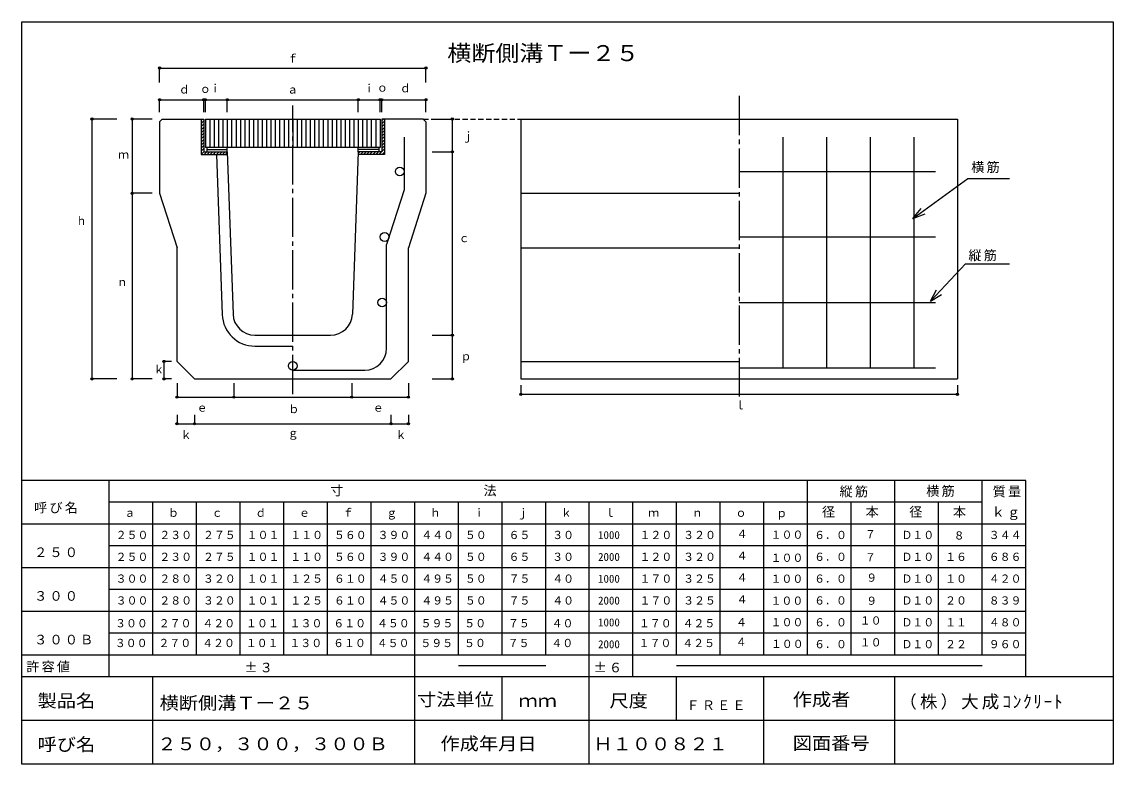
# Model space of a CAD drawing. Units: millimetres, scale not verified. Extents: x -1285 to 1215, y -900 to 800.
import ezdxf
from ezdxf.enums import TextEntityAlignment as Align

# ---------------------------------------------------------------- set-up
doc = ezdxf.new("R2010")
doc.units = ezdxf.units.MM
doc.header["$LTSCALE"] = 10
doc.header["$PDMODE"] = 32
doc.header["$PDSIZE"] = 5
doc.linetypes.add('CHAIN2', pattern=[12, 9, -1, 1, -1])
doc.linetypes.add('DASHED1', pattern=[1.8, 1.2, -0.6])
doc.layers.add('0-0', color=4, linetype='Continuous')
doc.styles.add('ＭＳ ゴシック', font='')
doc.styles.get('ＭＳ ゴシック').set_extended_font_data('MS Gothic')

msp = doc.modelspace()

# ---------------------------------------------------------------- linework, layer by layer
at = {"layer": '0-0', "color": 2}
for p, q in [((-1285, 800), (1215, 800)), ((1215, 800), (1215, -900)), ((-409.38, 535.62), (-409.38, 415.1)), ((458.11, 535.62), (458.11, 7.3)), ((558.11, 535.62), (558.11, 7.3)), ((658.11, 535.62), (658.11, 7.3)), ((758.11, 535.62), (758.11, 7.3)), ((358.11, 457.3), (808.11, 457.3)), ((-409.38, 415.1), (-449.38, 290.1)), ((358.11, 307.3), (808.11, 307.3)), ((-449.38, 52.3), (-449.38, 290.1)), ((358.11, 157.3), (808.11, 157.3)), ((-664.38, 2.3), (-499.38, 2.3)), ((358.11, 7.3), (808.11, 7.3)), ((1215, -700), (-1285, -700)), ((-985, -900), (-985, -700)), ((-385, -900), (-385, -700)), ((-185, -800), (-185, -700)), ((15, -900), (15, -700)), ((215, -800), (215, -700)), ((415, -900), (415, -700)), ((715, -900), (715, -700)), ((1215, -800), (-1285, -800))]:
    msp.add_line(p, q, dxfattribs=at)
at = {"layer": '0-0'}
for p, q in [((-969.38, 694.09), (-359.38, 694.09)), ((-969.38, 661.43), (-969.38, 694.09)), ((-359.38, 661.43), (-359.38, 694.09)), ((-969.38, 621.52), (-868.38, 621.52)), ((-969.38, 593.36), (-969.38, 621.52)), ((-359.38, 593.36), (-359.38, 621.52)), ((-1124.46, 577.3), (-1124.46, -17.7)), ((-1067.12, 577.3), (-1124.46, 577.3)), ((-1032.11, 577.3), (-1032.11, 407.3)), ((-986.35, 577.3), (-1032.11, 577.3)), ((-344.69, 577.3), (-298.82, 577.3)), ((-298.82, 577.3), (-298.82, 502.3)), ((-959.53, 22.3), (-959.53, -17.7)), ((-942.18, 22.3), (-959.53, 22.3)), ((-1067.12, -17.7), (-1124.46, -17.7)), ((-986.35, -17.7), (-1032.11, -17.7)), ((-942.18, -17.7), (-959.53, -17.7)), ((-344.69, -17.7), (-298.82, -17.7)), ((-929.38, -27.68), (-929.38, -59.61)), ((-799.38, -27.68), (-799.38, -59.61)), ((-399.38, -27.68), (-399.38, -59.61)), ((-141.89, -32.44), (-141.89, -52.95)), ((858.11, -32.44), (858.11, -52.95)), ((-929.38, -59.61), (-799.38, -59.61)), ((-799.38, -59.61), (-529.38, -59.61)), ((-141.89, -52.95), (858.11, -52.95)), ((-929.38, -99.94), (-929.38, -120.45)), ((-399.38, -99.94), (-399.38, -120.45)), ((-929.38, -120.45), (-889.38, -120.45))]:
    msp.add_line(p, q, dxfattribs=at)
at = {"layer": '0-0', "color": 7, "linetype": 'CHAIN2'}
for p, q in [((358.11, 630.19), (358.11, -57.84)), ((-664.38, -52.72), (-664.38, 608.15))]:
    msp.add_line(p, q, dxfattribs=at)
at = {"layer": '0-0', "color": 7}
for p, q in [((-963.38, 577.3), (-868.38, 577.3)), ((-874.38, 577.3), (-868.38, 577.3)), ((-874.38, 576.77), (-873.86, 577.3)), ((-874.38, 577.3), (-874.38, 496.3)), ((-874.38, 574.28), (-871.37, 577.3)), ((-868.38, 577.3), (-868.38, 502.3)), ((-864.38, 577.3), (-464.38, 577.3)), ((-864.38, 577.3), (-864.38, 512.3)), ((-854.38, 577.3), (-854.38, 512.3)), ((-844.38, 577.3), (-844.38, 512.3)), ((-834.38, 577.3), (-834.38, 512.3)), ((-824.38, 577.3), (-824.38, 512.3)), ((-814.38, 577.3), (-814.38, 512.3)), ((-804.38, 577.3), (-804.38, 512.3)), ((-794.38, 577.3), (-794.38, 512.3)), ((-784.38, 577.3), (-784.38, 512.3)), ((-774.38, 577.3), (-774.38, 512.3)), ((-764.38, 577.3), (-764.38, 512.3)), ((-754.38, 577.3), (-754.38, 512.3)), ((-744.38, 577.3), (-744.38, 512.3)), ((-734.38, 577.3), (-734.38, 512.3)), ((-724.38, 577.3), (-724.38, 512.3)), ((-714.38, 577.3), (-714.38, 512.3)), ((-704.38, 577.3), (-704.38, 512.3)), ((-694.38, 577.3), (-694.38, 512.3)), ((-684.38, 577.3), (-684.38, 512.3)), ((-674.38, 577.3), (-674.38, 512.3)), ((-664.38, 577.3), (-664.38, 512.3)), ((-654.38, 577.3), (-654.38, 512.3)), ((-644.38, 577.3), (-644.38, 512.3)), ((-634.38, 577.3), (-634.38, 512.3)), ((-624.38, 577.3), (-624.38, 512.3)), ((-614.38, 577.3), (-614.38, 512.3)), ((-604.38, 577.3), (-604.38, 512.3)), ((-594.38, 577.3), (-594.38, 512.3)), ((-584.38, 577.3), (-584.38, 512.3)), ((-574.38, 577.3), (-574.38, 512.3)), ((-564.38, 577.3), (-564.38, 512.3)), ((-554.38, 577.3), (-554.38, 512.3)), ((-544.38, 577.3), (-544.38, 512.3)), ((-534.38, 577.3), (-534.38, 512.3)), ((-524.38, 577.3), (-524.38, 512.3)), ((-514.38, 577.3), (-514.38, 512.3)), ((-504.38, 577.3), (-504.38, 512.3)), ((-494.38, 577.3), (-494.38, 512.3)), ((-484.38, 577.3), (-484.38, 512.3)), ((-474.38, 577.3), (-474.38, 512.3)), ((-464.38, 577.3), (-464.38, 512.3)), ((-460.38, 573.58), (-456.67, 577.3)), ((-365.38, 577.3), (-460.38, 577.3)), ((-454.38, 577.3), (-454.38, 496.3)), ((-141.89, 577.3), (-141.89, -17.7)), ((-141.89, 577.3), (858.11, 577.3)), ((858.11, 577.3), (858.11, -17.7)), ((-874.38, 567.21), (-868.38, 573.21)), ((-874.38, 560.14), (-868.38, 566.14)), ((-874.38, 553.07), (-868.38, 559.07)), ((-874.38, 546), (-868.38, 552)), ((-460.38, 566.51), (-454.38, 572.51)), ((-460.38, 559.44), (-454.38, 565.44)), ((-460.38, 552.37), (-454.38, 558.37)), ((-460.38, 545.3), (-454.38, 551.3)), ((-874.38, 538.92), (-868.38, 544.92)), ((-874.38, 531.85), (-868.38, 537.85)), ((-874.38, 524.78), (-868.38, 530.78)), ((-460.38, 538.23), (-454.38, 544.23)), ((-460.38, 531.16), (-454.38, 537.15)), ((-460.38, 524.08), (-454.38, 530.08)), ((-874.38, 517.71), (-868.38, 523.71)), ((-874.38, 510.64), (-868.38, 516.64)), ((-874.38, 503.57), (-868.38, 509.57)), ((-874.38, 496.5), (-868.38, 502.5)), ((-868.38, 502.3), (-814.38, 502.3)), ((-867.51, 496.3), (-861.51, 502.3)), ((-464.38, 512.3), (-864.38, 512.3)), ((-861.38, 512.3), (-861.38, 502.3)), ((-861.38, 507.3), (-814.38, 507.3)), ((-860.44, 496.3), (-854.44, 502.3)), ((-853.37, 496.3), (-847.37, 502.3)), ((-846.3, 496.3), (-840.3, 502.3)), ((-839.23, 496.3), (-833.23, 502.3)), ((-832.16, 496.3), (-826.16, 502.3)), ((-825.09, 496.3), (-819.09, 502.3)), ((-818.01, 496.3), (-814.3, 500.01)), ((-814.38, 502.3), (-814.38, 512.3)), ((-814.38, 502.3), (-801.1, 130.51)), ((-514.38, 502.3), (-527.66, 130.51)), ((-514.53, 498.22), (-510.45, 502.3)), ((-514.38, 502.3), (-514.38, 512.3)), ((-467.38, 507.3), (-514.38, 507.3)), ((-509.38, 496.3), (-503.38, 502.3)), ((-502.31, 496.3), (-496.31, 502.3)), ((-495.24, 496.3), (-489.24, 502.3)), ((-488.17, 496.3), (-482.17, 502.3)), ((-481.1, 496.3), (-475.1, 502.3)), ((-474.03, 496.3), (-468.03, 502.3)), ((-467.38, 512.3), (-467.38, 502.3)), ((-466.96, 496.3), (-460.96, 502.3)), ((-460.38, 517.01), (-454.38, 523.01)), ((-460.38, 509.94), (-454.38, 515.94)), ((-460.38, 502.87), (-454.38, 508.87)), ((-459.88, 496.3), (-454.38, 501.8)), ((-874.38, 496.3), (-814.17, 496.3)), ((-839.18, 496.3), (-826.09, 129.62)), ((-454.38, 496.3), (-514.6, 496.3)), ((756.16, 349.25), (882.3, 440.98)), ((882.3, 440.98), (977.22, 440.98)), ((-969.38, 407.3), (-929.38, 282.3)), ((-359.38, 407.3), (-399.38, 282.3)), ((-141.89, 407.3), (358.11, 407.3)), ((756.16, 349.25), (775.03, 372.57)), ((756.16, 349.25), (784.16, 360.01)), ((-929.38, 22.3), (-929.38, 282.3)), ((-399.38, 22.3), (-399.38, 282.3)), ((-141.89, 282.3), (358.11, 282.3)), ((796.29, 160.04), (876.56, 246.04)), ((876.56, 246.04), (977.22, 246.04)), ((796.29, 160.04), (810.39, 186.52)), ((796.29, 160.04), (821.74, 175.93)), ((-751.14, 82.3), (-577.63, 82.3)), ((-751.14, 57.3), (-664.38, 57.3)), ((-929.38, 22.3), (-889.38, -17.7)), ((-439.38, -17.7), (-399.38, 22.3)), ((-141.89, 22.3), (358.11, 22.3)), ((-889.38, -17.7), (-439.38, -17.7)), ((-141.89, -17.7), (858.11, -17.7)), ((-1085, -700), (-1085, -250)), ((515, -650), (515, -250)), ((715, -650), (715, -250)), ((915, -650), (915, -250)), ((915, -300), (-1085, -300)), ((-985, -650), (-985, -300)), ((-885, -650), (-885, -300)), ((-785, -650), (-785, -300)), ((-685, -650), (-685, -300)), ((-585, -650), (-585, -300)), ((-485, -650), (-485, -300)), ((-385, -700), (-385, -300)), ((-285, -650), (-285, -300)), ((-185, -650), (-185, -300)), ((-85, -650), (-85, -300)), ((15, -700), (15, -300)), ((115, -700), (115, -300)), ((215, -650), (215, -300)), ((315, -650), (315, -300)), ((415, -650), (415, -300)), ((615, -650), (615, -300)), ((815, -650), (815, -300)), ((1015, -350), (-1285, -350)), ((1015, -400), (-1085, -400)), ((1015, -450), (-1285, -450)), ((1015, -500), (-1085, -500)), ((1015, -550), (-1285, -550)), ((1015, -600), (-1085, -600)), ((1015, -650), (-1285, -650)), ((-85, -675), (-285, -675)), ((915, -675), (215, -675))]:
    msp.add_line(p, q, dxfattribs=at)
at = {"layer": '0-0', "color": 7, "linetype": 'DASHED1'}
msp.add_line((-365.38, 577.3), (-141.89, 577.3), dxfattribs=at)
at = {"layer": '0-0', "color": 2}
msp.add_lwpolyline([(1215, -900), (-1285, -900), (-1285, 800)], dxfattribs=at)
at = {"layer": '0-0'}
for points in [[(-868.38, 593.36), (-868.38, 621.52), (-864.38, 621.52)], [(-864.38, 593.36), (-864.38, 621.52), (-814.38, 621.52)], [(-814.38, 593.36), (-814.38, 621.52), (-514.38, 621.52)], [(-514.38, 593.36), (-514.38, 621.52), (-464.38, 621.52)], [(-464.38, 593.36), (-464.38, 621.52), (-460.38, 621.52)], [(-460.38, 593.36), (-460.38, 621.52), (-359.38, 621.52)], [(-344.69, 502.3), (-298.82, 502.3), (-298.82, 82.3)], [(-986.35, 407.3), (-1032.11, 407.3), (-1032.11, -17.7)], [(-344.69, 82.3), (-298.82, 82.3), (-298.82, -17.7)], [(-529.38, -27.68), (-529.38, -59.61), (-399.38, -59.61)], [(-889.38, -99.94), (-889.38, -120.45), (-439.38, -120.45)], [(-439.38, -99.94), (-439.38, -120.45), (-399.38, -120.45)]]:
    msp.add_lwpolyline(points, dxfattribs=at)
at = {"layer": '0-0', "color": 7}
for points in [[(-963.38, 577.3), (-969.38, 571.3), (-969.38, 407.3)], [(-460.38, 577.3), (-460.38, 502.3), (-514.38, 502.3)], [(-365.38, 577.3), (-359.38, 571.3), (-359.38, 407.3)], [(1015, -700), (1015, -250), (-1285, -250)]]:
    msp.add_lwpolyline(points, dxfattribs=at)
at = {"layer": '0-0', "color": 2}
for centre in [(-419.38, 457.3), (-453.88, 307.3), (-459.38, 157.3), (-664.38, 12.3)]:
    msp.add_circle(centre, 10, dxfattribs=at)
at = {"layer": '0-0', "color": 7}
for centre, radius, start, end in [((-751.14, 132.3), 75, 182.04541, 270), ((-751.14, 132.3), 50, 182.04541, 270), ((-577.63, 132.3), 50, 270, 357.95459)]:
    msp.add_arc(centre, radius, start, end, dxfattribs=at)
at = {"layer": '0-0', "color": 2}
msp.add_arc((-499.38, 52.3), 50, 270, 0, dxfattribs=at)
at = {"layer": '0-0'}
for p in [(-969.38, 694.09), (-359.38, 694.09), (-969.38, 621.52), (-868.38, 621.52), (-864.38, 621.52), (-814.38, 621.52), (-514.38, 621.52), (-464.38, 621.52), (-460.38, 621.52), (-359.38, 621.52), (-1124.46, 577.3), (-1032.11, 577.3), (-298.82, 577.3), (-298.82, 502.3), (-1032.11, 407.3), (-298.82, 82.3), (-959.53, 22.3), (-1124.46, -17.7), (-1032.11, -17.7), (-959.53, -17.7), (-298.82, -17.7), (-929.38, -59.61), (-799.38, -59.61), (-529.38, -59.61), (-399.38, -59.61), (-141.89, -52.95), (858.11, -52.95), (-929.38, -120.45), (-889.38, -120.45), (-439.38, -120.45), (-399.38, -120.45)]:
    msp.add_point(p, dxfattribs=at)

# ---------------------------------------------------------------- texts
at = {"layer": '0-0', "color": 3, "style": 'ＭＳ ゴシック', "width": 1.1}
msp.add_text('横断側溝Ｔー２５', height=36.66, dxfattribs=at).set_placement((-310.29, 699), align=Align.BOTTOM_LEFT)
at = {"layer": '0-0', "style": 'ＭＳ ゴシック'}
for s, p in [('ｆ', (-677.29, 701.2)), ('ｄ', (-925.49, 630.28)), ('ｏ', (-877.27, 631.7)), ('ｉ', (-854.55, 632.89)), ('ｉ', (-501.9, 632.89)), ('ｏ', (-471.63, 634.54)), ('ｄ', (-419.15, 633.12)), ('ａ', (-677.24, 630.19)), ('ｊ', (-275.9, 523.91)), ('ｍ', (-1064.48, 481.36)), ('ｈ', (-1160.93, 329.6)), ('ｃ', (-284.41, 289.89)), ('ｎ', (-1067.32, 189.19)), ('ｐ', (-279.97, 19.25)), ('ｋ', (-983.64, -10.8)), ('ｌ', (348.15, -93.06)), ('ｅ', (-884.41, -98.26)), ('ｂ', (-674.37, -101.62)), ('ｅ', (-481.13, -98.26)), ('ｋ', (-921.23, -160.55)), ('ｇ', (-675.87, -156.3)), ('ｋ', (-429.08, -160.55)), ('ａ', (-1050.07, -339.07)), ('ｂ', (-950.07, -339.07)), ('ｃ', (-850.07, -339.07)), ('ｄ', (-750.07, -339.07)), ('ｅ', (-650.07, -339.07)), ('ｆ', (-550.07, -339.07)), ('ｇ', (-450.07, -339.07)), ('ｈ', (-350.07, -339.07)), ('ｉ', (-250.07, -339.07)), ('ｊ', (-150.07, -339.07)), ('ｋ', (-50.07, -339.07)), ('ｌ', (49.93, -339.07)), ('ｍ', (149.93, -339.07)), ('ｎ', (249.93, -339.07)), ('ｏ', (349.93, -339.07)), ('ｐ', (443.21, -339.92)), ('２５０', (-1070, -390)), ('２３０', (-970, -390)), ('２７５', (-870, -390)), ('１０１', (-770, -390)), ('１１０', (-670, -390)), ('５６０', (-570, -390)), ('３９０', (-470, -390)), ('４４０', (-370, -390)), ('５０', (-270, -390)), ('６５', (-170, -390)), ('３０', (-70, -390)), ('1000', (35, -390)), ('１２０', (130, -390)), ('３２０', (230, -390)), ('４', (352.29, -387.41)), ('１００', (430.31, -389.32)), ('６．０', (530, -390)), ('７', (646.22, -388.38)), ('Ｄ１０', (730, -390)), ('８', (849.59, -391.08)), ('３４４', (930, -390)), ('２５０', (-1070, -440)), ('２３０', (-970, -440)), ('２７５', (-870, -440)), ('１０１', (-770, -440)), ('１１０', (-670, -440)), ('５６０', (-570, -440)), ('３９０', (-470, -440)), ('４４０', (-370, -440)), ('５０', (-270, -440)), ('６５', (-170, -440)), ('３０', (-70, -440)), ('2000', (35, -440)), ('１２０', (130, -440)), ('３２０', (230, -440)), ('４', (352.29, -437.41)), ('１００', (430.31, -442.16)), ('６．０', (530, -440)), ('７', (646.22, -441.23)), ('Ｄ１０', (730, -440)), ('１６', (830, -440)), ('６８６', (930, -440)), ('３００', (-1070, -490)), ('２８０', (-970, -490)), ('３２０', (-870, -490)), ('１０１', (-770, -490)), ('１２５', (-670, -490)), ('６１０', (-570, -490)), ('４５０', (-470, -490)), ('４９５', (-370, -490)), ('５０', (-270, -490)), ('７５', (-170, -490)), ('４０', (-70, -490)), ('1000', (35, -490)), ('１７０', (130, -490)), ('３２５', (230, -490)), ('４', (352.29, -487.41)), ('１００', (430.1, -490.22)), ('６．０', (530, -490)), ('９', (649.36, -487.79)), ('Ｄ１０', (730, -490)), ('１０', (830, -490)), ('４２０', (930, -490)), ('３００', (-1070, -540)), ('２８０', (-970, -540)), ('３２０', (-870, -540)), ('１０１', (-770, -540)), ('１２５', (-670, -540)), ('６１０', (-570, -540)), ('４５０', (-470, -540)), ('４９５', (-370, -540)), ('５０', (-270, -540)), ('７５', (-170, -540)), ('４０', (-70, -540)), ('2000', (35, -540)), ('１７０', (130, -540)), ('３２５', (230, -540)), ('４', (352.29, -537.41)), ('１００', (430.1, -540.46)), ('６．０', (530, -540)), ('９', (649.36, -540.64)), ('Ｄ１０', (730, -540)), ('２０', (830, -540)), ('８３９', (930, -540)), ('３００', (-1071.4, -592.12)), ('２７０', (-971.4, -592.12)), ('４２０', (-871.4, -592.12)), ('１０１', (-771.4, -592.12)), ('１３０', (-671.4, -592.12)), ('６１０', (-571.4, -592.12)), ('４５０', (-471.4, -592.12)), ('５９５', (-371.4, -592.12)), ('５０', (-271.4, -592.12)), ('７５', (-171.4, -592.12)), ('４０', (-71.4, -592.12)), ('1000', (35, -590)), ('１７０', (128.6, -592.12)), ('４２５', (228.6, -592.12)), ('４', (350.89, -589.53)), ('１００', (430.37, -589.73)), ('６．０', (530, -590)), ('１０', (634.46, -585.89)), ('Ｄ１０', (730, -590)), ('１１', (830, -590)), ('４８０', (930, -590)), ('３００', (-1071.95, -637.39)), ('２７０', (-971.95, -637.39)), ('４２０', (-871.95, -637.39)), ('１０１', (-771.95, -637.39)), ('１３０', (-671.95, -637.39)), ('６１０', (-571.95, -637.39)), ('４５０', (-471.95, -637.39)), ('５９５', (-371.95, -637.39)), ('５０', (-271.95, -637.39)), ('７５', (-171.95, -637.39)), ('４０', (-71.95, -637.39)), ('2000', (35, -640)), ('１７０', (128.05, -637.39)), ('４２５', (228.05, -637.39)), ('４', (350.34, -634.8)), ('１００', (430.86, -639.44)), ('６．０', (530, -640)), ('１０', (634.46, -635.89)), ('Ｄ１０', (730, -640)), ('２２', (830, -640)), ('９６０', (930, -640))]:
    msp.add_text(s, height=18.33, dxfattribs=at).set_placement(p, align=Align.BOTTOM_LEFT)
at = {"layer": '0-0', "color": 7, "style": 'ＭＳ ゴシック'}
for s, p in [('径', (547.88, -339.92)), ('本', (647.88, -339.92)), ('径', (747.88, -339.92)), ('本', (847.88, -339.92))]:
    msp.add_text(s, height=21.99, dxfattribs=at).set_placement(p, align=Align.BOTTOM_LEFT)
at = {"layer": '0-0', "color": 7, "style": 'ＭＳ ゴシック', "width": 1.1}
for s, p in [('製品名', (-1248.93, -778.22)), ('横断側溝Ｔー２５', (-969.36, -783.38)), ('寸法単位', (-379.5, -775.24)), ('ｍｍ', (-147.26, -778.22)), ('尺度', (61.17, -778.22)), ('作成者', (480.99, -775.24)), ('呼び名', (-1248.93, -878.22)), ('２５０，３００，３００Ｂ', (-974.57, -877.02)), ('作成年月日', (-325.91, -876.47)), ('Ｈ１００８２１', (24.27, -877.02)), ('図面番号', (480.99, -875.24))]:
    msp.add_text(s, height=29.33, dxfattribs=at).set_placement(p, align=Align.BOTTOM_LEFT)
at = {"layer": '0-0', "color": 7, "attachment_point": 7, "style": 'ＭＳ ゴシック'}
for s, insert, char_height in [('\\T1.17;横筋', (889.74, 453.68), 21.99), ('\\T1.17;縦筋', (883.37, 251.69), 21.99), ('\\T1.17;寸\u3000\u3000\u3000\u3000\u3000\u3000\u3000\u3000\u3000法', (-578.35, -286.81), 21.99), ('\\T1.17;縦筋', (588.27, -289.15), 21.99), ('\\T1.17;横筋', (786.74, -287.99), 21.99), ('\\T1.17;質量', (939.05, -289.15), 21.99), ('\\T1.17;呼び名', (-1256.72, -326.07), 21.99), ('\\T1.17;ｋｇ', (936.74, -341.07), 21.99), ('\\T1.17;２５０', (-1256.72, -426.07), 21.99), ('\\T1.17;３００', (-1256.72, -526.07), 21.99), ('\\T1.17;３００Ｂ', (-1256.72, -626.07), 21.99), ('\\T1.17;許容値', (-1275, -690), 21.99), ('\\T1.17;±３', (-775.13, -690), 21.99), ('\\T1.17;±６', (24.87, -690), 21.99), ('\\T1.18;（株）大成ｺﾝｸﾘｰﾄ', (725.14, -775.24), 29.33), ('\\T1.17;ＦＲＥＥ', (237.7, -775.74), 21.99)]:
    msp.add_mtext(s, dxfattribs=dict(at, insert=insert, char_height=char_height))

doc.saveas('drawing.dxf')
